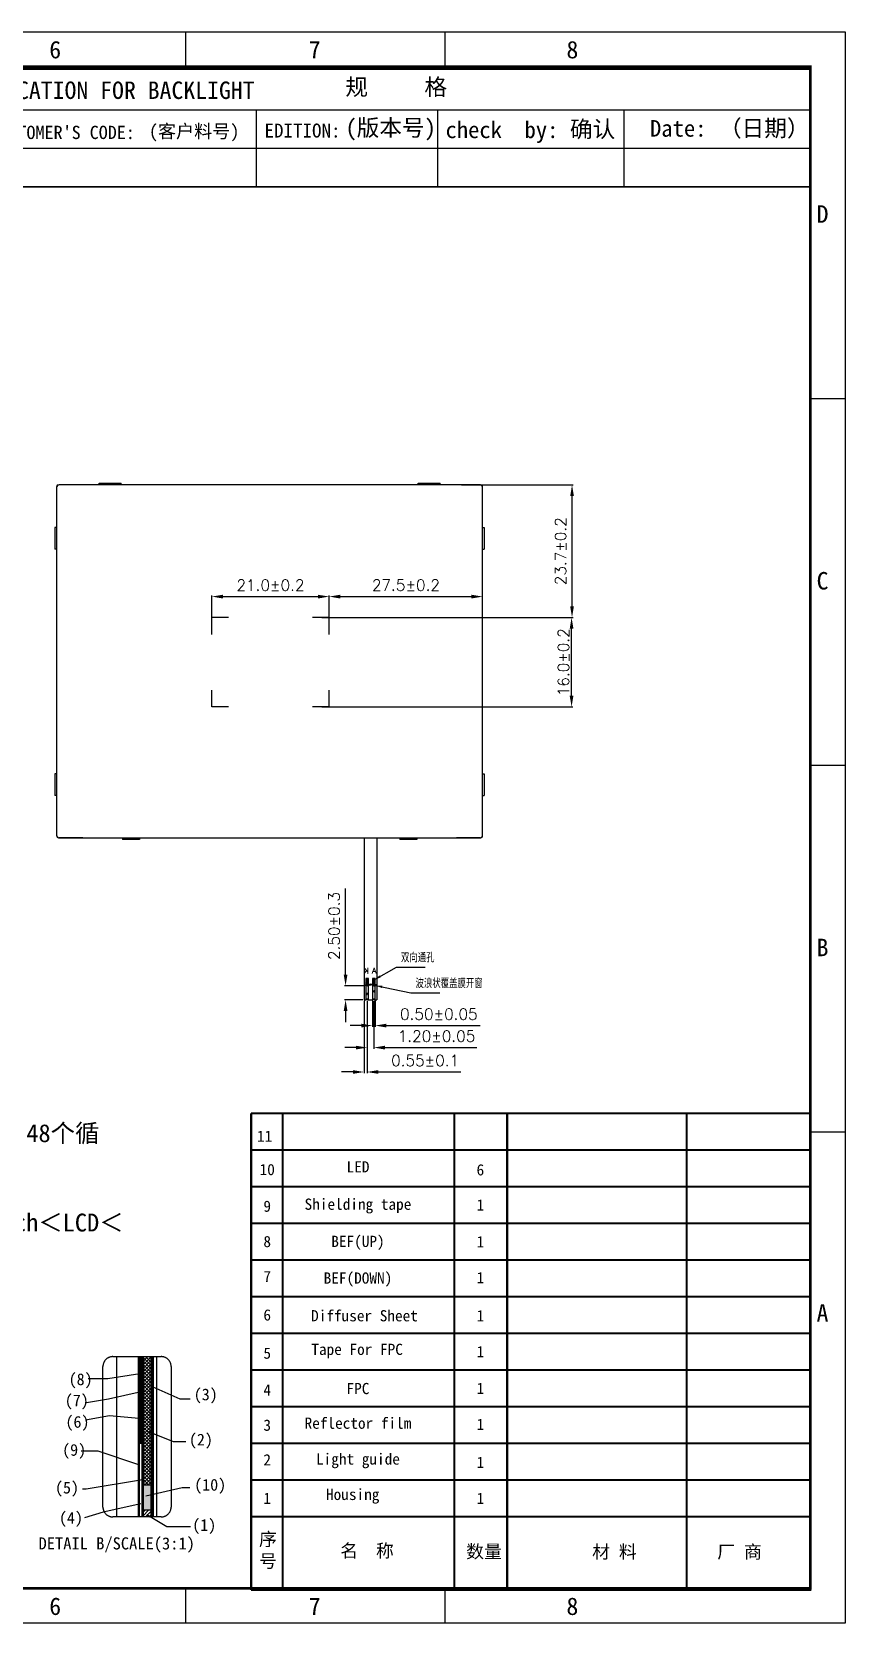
# Model space of a CAD drawing. Extents: x 6116 to 6512, y -490 to -205.
# Drawn here: x 6366.7 to 6512.3, y -489.7 to -204.8 of the extents above; entities that cross this region are included whole.
import ezdxf
from ezdxf.enums import TextEntityAlignment as Align

# ---------------------------------------------------------------- set-up
doc = ezdxf.new("R2010")
doc.units = 0
doc.linetypes.add('CENTER', pattern=[50.8, 31.75, -6.35, 6.35, -6.35])
doc.layers.get('0').update_dxf_attribs({"linetype": 'CONTINUOUS'})
doc.layers.get('DEFPOINTS').update_dxf_attribs({"linetype": 'CONTINUOUS'})
for name, color, linetype in [('ADHESIVE', 2, 'CONTINUOUS'), ('BL', 7, 'CONTINUOUS'), ('DIM', 3, 'CONTINUOUS'), ('DIM_标注_', 3, 'CONTINUOUS'), ('FPC', 6, 'CENTER'), ('LCD', 4, 'CONTINUOUS'), ('LIGGT_GUIDE', 4, 'CONTINUOUS'), ('OBJ-FRAME', 4, 'CONTINUOUS'), ('TJ', 7, 'CONTINUOUS'), ('下铁框', 142, 'CONTINUOUS'), ('外图框', 7, 'CONTINUOUS'), ('标准图框', 7, 'CONTINUOUS'), ('标注', 3, 'CONTINUOUS'), ('遮光', 5, 'CONTINUOUS')]:
    doc.layers.add(name, color=color, linetype=linetype)
doc.styles.add('NOTE', font='ROMANS.shx', dxfattribs={"width": 0.8, "bigfont": 'EXTFONT.shx'})
doc.styles.add('RD', font='PMingLiU.ttf', dxfattribs={"width": 0.8, "height": 1.8})
doc.styles.add('ROMAND', font='romans.shx', dxfattribs={"height": 2.5})
doc.styles.get("Standard").update_dxf_attribs({"font": 'txt', "bigfont": 'gbcbig.shx'})
doc.styles.add('宋体', font='')
doc.styles.add('宝明', font='simhei.ttf')
doc.styles.get('宋体').set_extended_font_data('SimSun')
doc.dimstyles.new('ISO-25', dxfattribs={"dimtxt": 0.7, "dimasz": 0.4, "dimexe": 0.325, "dimexo": 0.625, "dimgap": 0.325, "dimtad": 0, "dimzin": 1, "dimtxsty": 'RD', "dimcen": 2.5, "dimazin": 3, "dimtfac": 1, "dimtmove": 0, "dimatfit": 3})
doc.dimstyles.new('STANDARD$0', dxfattribs={"dimtxt": 2, "dimasz": 2, "dimexe": 0.2, "dimexo": 0.2, "dimgap": 1, "dimtad": 1, "dimdec": 1, "dimzin": 0, "dimtxsty": 'STANDARD', "dimcen": 0, "dimclrd": 256, "dimclre": 256, "dimclrt": 7, "dimazin": 3, "dimtfac": 1, "dimtdec": 1, "dimtofl": 0, "dimtmove": 0, "dimatfit": 3, "dimtolj": 1, "dimtzin": 0})
doc.dimstyles.new('STANDARD$7', dxfattribs={"dimtxt": 1.5, "dimasz": 1.25, "dimexe": 0.25, "dimexo": 0.25, "dimgap": 0.25, "dimtad": 0, "dimzin": 0, "dimtxsty": 'NOTE', "dimcen": 0.5, "dimclrd": 256, "dimclre": 5, "dimclrt": 256, "dimazin": 3, "dimtfac": 1, "dimtmove": 0, "dimatfit": 3, "dimtolj": 1, "dimtzin": 0})
pattern_1 = [(45, (5573.09944, 1564.10925), (-0.134703842, 0.134703842), []), (45, (5573.18924, 1564.10925), (-0.134703842, 0.134703842), [])]

# ---------------------------------------------------------------- blocks, each defined once
blk = doc.blocks.new('Z$W__32332')
at = {"layer": 'ADHESIVE', "color": 4}
for p, q in [((24.05, 49.07), (24.05, 46.07)), ((27.05, 49.07), (24.05, 49.07)), ((40.05, 49.07), (37.05, 49.07)), ((40.05, 49.07), (40.05, 46.07)), ((24.05, 31.07), (24.05, 28.07)), ((40.05, 31.07), (40.05, 28.07)), ((27.05, 28.07), (24.05, 28.07)), ((40.05, 28.07), (37.05, 28.07))]:
    blk.add_line(p, q, dxfattribs=at)
at = {"layer": '下铁框'}
for p, q in [((0.3, 76.09), (0.3, 0.75)), ((0.55, 76.48), (0.55, 76.54)), ((63.02, 76.54), (0.73, 76.54)), ((7.91, 76.54), (7.91, 76.84)), ((7.91, 76.84), (11.81, 76.84)), ((11.81, 76.54), (11.81, 76.84)), ((52, 76.54), (52, 76.84)), ((52, 76.84), (55.9, 76.84)), ((55.9, 76.54), (55.9, 76.84)), ((63.45, 0.75), (63.45, 76.09)), ((63.5, 76.09), (63.5, 71.84)), ((63.5, 71.84), (63.45, 71.84)), ((0.3, 68.92), (0, 68.92)), ((0, 65.02), (0, 68.92)), ((0.3, 65.02), (0, 65.02)), ((63.45, 64.74), (63.75, 64.74)), ((63.75, 64.74), (63.75, 61.74)), ((63.45, 61.74), (63.75, 61.74)), ((63.45, 15.1), (63.75, 15.1)), ((63.75, 15.1), (63.75, 12.1)), ((0.3, 11.83), (0, 11.83)), ((0, 7.93), (0, 11.83)), ((63.45, 12.1), (63.75, 12.1)), ((0.3, 7.93), (0, 7.93)), ((63.45, 5), (63.5, 5)), ((63.5, 5), (63.5, 0.75)), ((0.55, 0.35), (0.55, 0.3)), ((0.75, 0.3), (63, 0.3)), ((7.91, 0.3), (7.91, 0)), ((7.91, 0), (11.81, 0)), ((11.81, 0.3), (11.81, 0)), ((52, 0.3), (52, 0)), ((52, 0), (55.9, 0)), ((55.9, 0.3), (55.9, 0))]:
    blk.add_line(p, q, dxfattribs=at)
for centre, radius, start, end in [((0.75, 76.09), 0.45, 92.1175, 180), ((0.6, 76.24), 0.3, 90, 180), ((63, 76.09), 0.45, 0, 87.8825), ((63.05, 76.09), 0.45, 0, 67.4828), ((0.75, 0.75), 0.45, 180, 270), ((0.6, 0.6), 0.3, 180, 270), ((63, 0.75), 0.45, 270, 0), ((63.05, 0.75), 0.45, 292.5172, 0)]:
    blk.add_arc(centre, radius, start, end, dxfattribs=at)
blk = doc.blocks.new('*D18')
at = {"layer": 'DEFPOINTS', "color": 0}
for p in [(6422.87, -375.61), (6426.47, -375.61, 0), (6426.17, -378.11, 0)]:
    blk.add_point(p, dxfattribs=at)
at = {"layer": 'DIM_标注_'}
for p, q in [((6422.87, -373.61), (6422.87, -358.16)), ((6426.27, -375.61), (6422.67, -375.61)), ((6425.97, -378.11), (6422.67, -378.11)), ((6422.87, -380.11), (6422.87, -382.11))]:
    blk.add_line(p, q, dxfattribs=at)
for points in [[(6422.54, -373.61), (6423.2, -373.61), (6422.87, -375.61)], [(6422.54, -380.11), (6423.2, -380.11), (6422.87, -378.11)]]:
    blk.add_solid(points, dxfattribs=at)
at = {"layer": 'DIM_标注_', "color": 7, "insert": (6420.81, -364.89), "char_height": 2, "attachment_point": 5, "rotation": 90}
blk.add_mtext('\\A1;2.50±0.3', dxfattribs=at)
blk = doc.blocks.new('*D19')
at = {"layer": 'DEFPOINTS', "color": 0}
for p in [(6426.72, -378.11, 0), (6427.92, -378.11, 0), (6427.92, -386.65)]:
    blk.add_point(p, dxfattribs=at)
at = {"layer": 'DIM_标注_'}
for p, q in [((6426.72, -378.31), (6426.72, -386.85)), ((6427.92, -378.31), (6427.92, -386.85)), ((6424.72, -386.65), (6422.72, -386.65)), ((6429.92, -386.65), (6446.37, -386.65))]:
    blk.add_line(p, q, dxfattribs=at)
for points in [[(6424.72, -386.32), (6424.72, -386.99), (6426.72, -386.65)], [(6429.92, -386.32), (6429.92, -386.99), (6427.92, -386.65)]]:
    blk.add_solid(points, dxfattribs=at)
at = {"layer": 'DIM_标注_', "color": 7, "insert": (6439.15, -384.6), "char_height": 2, "attachment_point": 5}
blk.add_mtext('\\A1;1.20±0.05', dxfattribs=at)
blk = doc.blocks.new('*D20')
at = {"layer": 'DEFPOINTS', "color": 0}
for p in [(6426.17, -378.11), (6426.72, -378.11), (6426.72, -391.02)]:
    blk.add_point(p, dxfattribs=at)
at = {"layer": 'DIM_标注_'}
for p, q in [((6426.17, -378.31), (6426.17, -391.22)), ((6426.72, -378.31), (6426.72, -391.22)), ((6424.17, -391.02), (6422.17, -391.02)), ((6428.72, -391.02), (6443.51, -391.02))]:
    blk.add_line(p, q, dxfattribs=at)
for points in [[(6424.17, -390.69), (6424.17, -391.35), (6426.17, -391.02)], [(6428.72, -390.69), (6428.72, -391.35), (6426.72, -391.02)]]:
    blk.add_solid(points, dxfattribs=at)
at = {"layer": 'DIM_标注_', "color": 7, "insert": (6437.11, -388.96), "char_height": 2, "attachment_point": 5}
blk.add_mtext('\\A1;0.55±0.1', dxfattribs=at)
blk = doc.blocks.new('*D21')
at = {"layer": 'DEFPOINTS', "color": 0}
for p in [(6427.67, -378.11, 0), (6428.17, -378.11, 0), (6428.17, -382.71)]:
    blk.add_point(p, dxfattribs=at)
at = {"layer": 'DIM_标注_'}
for p, q in [((6427.67, -378.31), (6427.67, -382.91)), ((6428.17, -378.31), (6428.17, -382.91)), ((6425.67, -382.71), (6423.67, -382.71)), ((6430.17, -382.71), (6446.96, -382.71))]:
    blk.add_line(p, q, dxfattribs=at)
for points in [[(6425.67, -382.38), (6425.67, -383.05), (6427.67, -382.71)], [(6430.17, -382.38), (6430.17, -383.05), (6428.17, -382.71)]]:
    blk.add_solid(points, dxfattribs=at)
at = {"layer": 'DIM_标注_', "color": 7, "insert": (6439.56, -380.66), "char_height": 2, "attachment_point": 5}
blk.add_mtext('\\A1;0.50±0.05', dxfattribs=at)
blk = doc.blocks.new('*D33')
for p, q in [((6398.93, -310.98), (6398.93, -305.73)), ((6400.93, -305.93), (6417.93, -305.93)), ((6419.93, -310.98), (6419.93, -305.73))]:
    blk.add_line(p, q)
for points in [[(6400.93, -305.6), (6400.93, -306.27), (6398.93, -305.93)], [(6417.93, -305.6), (6417.93, -306.27), (6419.93, -305.93)]]:
    blk.add_solid(points)
at = {"layer": 'DEFPOINTS', "color": 0}
for p in [(6419.93, -305.93), (6398.93, -311.18, 0), (6419.93, -311.18, 0)]:
    blk.add_point(p, dxfattribs=at)
at = {"color": 7, "insert": (6409.43, -303.88), "char_height": 2, "attachment_point": 5}
blk.add_mtext('\\A1;21.0±0.2', dxfattribs=at)
blk = doc.blocks.new('*D34')
for p, q in [((6419.93, -310.98), (6419.93, -305.73)), ((6421.93, -305.93), (6445.4, -305.93)), ((6447.4, -311.53), (6447.4, -305.73))]:
    blk.add_line(p, q)
for points in [[(6421.93, -305.6), (6421.93, -306.27), (6419.93, -305.93)], [(6445.4, -305.6), (6445.4, -306.27), (6447.4, -305.93)]]:
    blk.add_solid(points)
at = {"layer": 'DEFPOINTS', "color": 0}
for p in [(6447.4, -305.93), (6419.93, -311.18, 0), (6447.4, -311.73)]:
    blk.add_point(p, dxfattribs=at)
at = {"color": 7, "insert": (6433.67, -303.88), "char_height": 2, "attachment_point": 5}
blk.add_mtext('\\A1;27.5±0.2', dxfattribs=at)
blk = doc.blocks.new('*D35')
for p, q in [((6443.63, -285.93), (6463.6, -285.93)), ((6463.4, -307.68), (6463.4, -287.93)), ((6418.63, -309.68), (6463.6, -309.68))]:
    blk.add_line(p, q)
for points in [[(6463.07, -287.93), (6463.73, -287.93), (6463.4, -285.93)], [(6463.07, -307.68), (6463.73, -307.68), (6463.4, -309.68)]]:
    blk.add_solid(points)
at = {"layer": 'DEFPOINTS', "color": 0}
for p in [(6443.43, -285.93, 0), (6463.4, -285.93), (6418.43, -309.68, 0)]:
    blk.add_point(p, dxfattribs=at)
at = {"color": 7, "insert": (6461.35, -297.81), "char_height": 2, "attachment_point": 5, "rotation": 90}
blk.add_mtext('\\A1;23.7±0.2', dxfattribs=at)
blk = doc.blocks.new('*D36')
for p, q in [((6418.63, -309.68), (6463.52, -309.68)), ((6463.32, -323.68), (6463.32, -311.68)), ((6418.63, -325.68), (6463.52, -325.68))]:
    blk.add_line(p, q)
for points in [[(6462.98, -311.68), (6463.65, -311.68), (6463.32, -309.68)], [(6462.98, -323.68), (6463.65, -323.68), (6463.32, -325.68)]]:
    blk.add_solid(points)
at = {"layer": 'DEFPOINTS', "color": 0}
for p in [(6418.43, -309.68), (6463.32, -309.68), (6418.43, -325.68, 0)]:
    blk.add_point(p, dxfattribs=at)
at = {"color": 7, "insert": (6461.86, -317.68), "char_height": 2, "attachment_point": 5, "rotation": 90}
blk.add_mtext('\\A1;16.0±0.2', dxfattribs=at)

msp = doc.modelspace()

# ---------------------------------------------------------------- hatches: boundary and pattern name
h = msp.add_hatch()
h.set_pattern_fill('ANSI32', color=4, scale=0.02, style=0)
h.set_pattern_definition(pattern_1)
edge = h.paths.add_edge_path()
edge.add_spline(control_points=[(6426.169, -375.315), (6426.351, -375.481), (6426.729, -375.826), (6427.319, -375.05), (6427.908, -375.826), (6428.286, -375.481), (6428.469, -375.315)], knot_values=[0, 0, 0, 0, 0.6264982, 1.2973186, 1.968139, 2.5946372, 2.5946372, 2.5946372, 2.5946372], degree=3, periodic=0)
edge.add_line((6426.622, -375.615), (6426.717, -375.615))
edge.add_spline(control_points=[(6426.169, -375.315), (6426.351, -375.481), (6426.729, -375.826), (6427.319, -375.05), (6427.908, -375.826), (6428.286, -375.481), (6428.469, -375.315)], knot_values=[0, 0, 0, 0, 0.6264982, 1.2973186, 1.968139, 2.5946372, 2.5946372, 2.5946372, 2.5946372], degree=3, periodic=0)
edge.add_line((6426.969, -375.486), (6426.969, -374.265))
edge.add_line((6426.969, -374.265), (6426.469, -374.265))
edge.add_line((6426.469, -374.265), (6426.469, -375.555))
h.paths.add_polyline_path([(6426.569, -374.829, -1), (6426.869, -374.829, -1)], flags=16)
h.paths.add_polyline_path([(6427.769, -374.829, -1), (6428.069, -374.829, -1)], flags=17)
h = msp.add_hatch()
h.set_pattern_fill('ANSI32', color=4, scale=0.02, style=0)
h.set_pattern_definition(pattern_1)
h.paths.add_polyline_path([(6426.569, -374.829, -1), (6426.869, -374.829, -1)], flags=17)
edge = h.paths.add_edge_path()
edge.add_spline(control_points=[(6426.169, -375.315), (6426.351, -375.481), (6426.729, -375.826), (6427.319, -375.05), (6427.908, -375.826), (6428.286, -375.481), (6428.469, -375.315)], knot_values=[0, 0, 0, 0, 0.6264982, 1.2973186, 1.968139, 2.5946372, 2.5946372, 2.5946372, 2.5946372], degree=3, periodic=0)
edge.add_line((6427.92, -375.615), (6428.015, -375.615))
edge.add_spline(control_points=[(6426.169, -375.315), (6426.351, -375.481), (6426.729, -375.826), (6427.319, -375.05), (6427.908, -375.826), (6428.286, -375.481), (6428.469, -375.315)], knot_values=[0, 0, 0, 0, 0.6264982, 1.2973186, 1.968139, 2.5946372, 2.5946372, 2.5946372, 2.5946372], degree=3, periodic=0)
edge.add_line((6428.169, -375.555), (6428.169, -374.265))
edge.add_line((6428.169, -374.265), (6427.669, -374.265))
edge.add_line((6427.669, -374.265), (6427.669, -375.486))
h.paths.add_polyline_path([(6427.769, -374.829, -1), (6428.069, -374.829, -1)], flags=16)
h = msp.add_hatch()
h.set_pattern_fill('ANSI37', color=256, scale=3.52107, style=0)
h.set_pattern_definition([(45, (4464.5519, -1096.34287), (-0.31122156, 0.31122156), []), (135, (4464.5519, -1096.34287), (-0.31122156, -0.31122156), [])])
h.paths.add_polyline_path([(6388.054, -441.966), (6386.618, -441.966), (6386.618, -464.973), (6388.054, -464.973)])
msp.add_hatch(color=5).paths.add_polyline_path([(6388.054, -464.973), (6386.618, -464.973), (6386.618, -469.444), (6388.054, -469.444)])
at = {"layer": 'BL'}
h = msp.add_hatch(dxfattribs=at)
h.set_pattern_fill('ANSI31', color=256, scale=3.52107, style=0)
h.set_pattern_definition([(45, (5751.74457, -630.40447), (-0.31122156, 0.31122156), [])])
h.paths.add_polyline_path([(6388.054, -469.444), (6386.618, -469.444), (6386.618, -470.65), (6388.054, -470.65)])

# ---------------------------------------------------------------- linework, layer by layer
at = {"color": 4}
for p, q in [((6394.266, -211.096), (6394.266, -204.845)), ((6440.68, -211.096), (6440.68, -204.845)), ((6162.198, -218.78), (6506.029, -218.78)), ((6406.857, -218.78), (6406.857, -232.562)), ((6439.34, -218.976), (6439.34, -232.562)), ((6472.643, -218.78), (6472.643, -232.562)), ((6506.029, -232.562), (6122.036, -232.562)), ((6506.029, -270.48), (6512.28, -270.48)), ((6426.969, -374.265, 0), (6426.469, -374.265, 0)), ((6426.469, -374.265, 0), (6426.469, -375.915, 0)), ((6426.969, -375.915, 0), (6426.969, -374.265, 0)), ((6428.169, -374.265, 0), (6427.669, -374.265, 0)), ((6427.669, -374.265, 0), (6427.669, -375.915, 0)), ((6428.169, -375.915, 0), (6428.169, -374.265, 0)), ((6506.029, -401.751), (6512.28, -401.751)), ((6506.029, -443.757), (6506.029, -483.738)), ((6405.967, -449.235), (6405.967, -473.314)), ((6440.68, -489.673), (6440.68, -483.422))]:
    msp.add_line(p, q, dxfattribs=at)
at = {"color": 4, "ltscale": 50}
msp.add_line((6301.113, -225.671), (6506.029, -225.671), dxfattribs=at)
at = {"color": 140}
msp.add_line((6506.029, -336.116), (6512.28, -336.116), dxfattribs=at)
for p, q in [((6388.441, -441.966), (6388.441, -470.65)), ((6386.618, -457.508), (6385.942, -457.508)), ((6388.054, -464.973), (6386.618, -464.973)), ((6388.054, -469.444), (6386.618, -469.444))]:
    msp.add_line(p, q)
at = {"color": 4, "ltscale": 50}
msp.add_lwpolyline([(6115.785, -204.845), (6512.28, -204.845), (6512.28, -489.673), (6115.785, -489.673)], close=True, dxfattribs=at)
at = {"color": 4}
for points, const_width in [([(6122.036, -483.422), (6506.029, -483.422), (6506.029, -211.096), (6122.036, -211.096), (6122.036, -483.422)], 0.475), ([(6122.036, -483.422), (6506.029, -483.422), (6506.029, -211.096), (6122.036, -211.096), (6122.036, -483.422)], 0.475), ([(6506.029, -232.879), (6506.029, -211.413), (6122.036, -211.413), (6122.036, -232.562)], 0.475), ([(6122.036, -232.562), (6506.029, -232.562)], 0.297), ([(6405.967, -483.738), (6405.967, -398.399)], 0.375), ([(6405.967, -398.399), (6506.029, -398.399)], 0.375), ([(6411.594, -483.738), (6411.594, -398.399)], 0.375), ([(6442.328, -483.738), (6442.328, -398.399)], 0.375), ([(6451.789, -483.738), (6451.789, -398.399)], 0.375), ([(6483.909, -483.738), (6483.909, -398.399)], 0.375), ([(6405.967, -404.963), (6506.029, -404.963)], 0.375), ([(6506.029, -483.909), (6506.029, -405.134)], 0.375), ([(6405.967, -411.528), (6506.029, -411.528)], 0.375), ([(6405.967, -418.092), (6506.029, -418.092)], 0.375), ([(6405.967, -424.657), (6506.029, -424.657)], 0.375), ([(6405.967, -431.222), (6506.029, -431.222)], 0.375), ([(6405.967, -437.786), (6506.029, -437.786)], 0.375), ([(6405.967, -444.351), (6506.029, -444.351)], 0.375), ([(6405.967, -450.915), (6506.029, -450.915)], 0.375), ([(6405.967, -457.48), (6506.029, -457.48)], 0.375), ([(6405.967, -464.045), (6506.029, -464.045)], 0.375), ([(6405.967, -470.609), (6506.029, -470.609)], 0.375), ([(6405.967, -483.738), (6506.029, -483.738)], 0.375)]:
    msp.add_lwpolyline(points, dxfattribs=dict(at, const_width=const_width))
at = {"color": 40}
for centre in [(6426.719, -374.829, 0), (6427.919, -374.829, 0), (6426.719, -377.045, 0), (6427.919, -376.595, 0)]:
    msp.add_circle(centre, 0.15, dxfattribs=at)
for centre in [(6426.719, -378.115, 0), (6427.919, -378.115, 0)]:
    msp.add_arc(centre, 0.15, 0, 180, dxfattribs=at)
at = {"color": 4}
msp.add_spline([(6428.469, -375.315, 0), (6427.919, -375.615, 0), (6427.319, -375.315, 0), (6426.719, -375.615, 0), (6426.169, -375.315, 0)], degree=3, dxfattribs=at)
at = {"layer": 'BL'}
for p, q in [((6381.857, -441.966), (6381.857, -470.65)), ((6386.618, -441.966), (6386.618, -470.65)), ((6388.054, -470.65), (6388.054, -441.966)), ((6389.075, -470.65), (6389.075, -441.966))]:
    msp.add_line(p, q, dxfattribs=at)
at = {"layer": 'DIM', "color": 40, "ltscale": 0.6}
for p, q in [((6426.169, -349.135, 0), (6426.169, -378.115, 0)), ((6428.469, -349.135, 0), (6428.469, -378.115, 0)), ((6426.169, -378.115, 0), (6426.569, -378.115, 0)), ((6426.869, -378.115, 0), (6427.769, -378.115, 0)), ((6428.069, -378.115, 0), (6428.469, -378.115, 0))]:
    msp.add_line(p, q, dxfattribs=at)
at = {"layer": 'DIM', "color": 40, "ltscale": 0.6, "elevation": 0}
for points in [[(6426.969, -378.115), (6426.969, -378.115), (6426.969, -375.615), (6426.469, -375.615), (6426.469, -378.115), (6426.569, -378.115)], [(6428.169, -378.115), (6428.169, -378.115), (6428.169, -375.615), (6427.669, -375.615), (6427.669, -378.115), (6427.669, -378.115)]]:
    msp.add_lwpolyline(points, dxfattribs=at)
at = {"layer": 'FPC'}
msp.add_line((6386.406, -441.966), (6386.406, -470.65), dxfattribs=at)
msp.add_lwpolyline([(6381.209, -441.966), (6389.894, -441.966, -0.4142136), (6391.654, -443.727), (6391.654, -468.89, -0.4142136), (6389.894, -470.65), (6381.209, -470.65, -0.4142136), (6379.448, -468.89), (6379.448, -443.727, -0.4142136)], format="xyb", close=True, dxfattribs=at)
at = {"layer": 'LCD'}
msp.add_line((6386.188, -441.966), (6386.188, -457.508), dxfattribs=at)
at = {"layer": 'OBJ-FRAME', "color": 4}
msp.add_lwpolyline([(6506.029, -432.434), (6506.029, -483.738)], dxfattribs=at)
at = {"layer": 'TJ'}
msp.add_line((6388.23, -470.65), (6388.23, -441.966), dxfattribs=at)
at = {"layer": '外图框', "color": 4}
msp.add_line((6394.266, -489.673), (6394.266, -483.422), dxfattribs=at)
at = {"layer": '遮光'}
for p, q in [((6385.73, -441.966), (6385.73, -470.65)), ((6385.942, -441.966), (6385.942, -470.65))]:
    msp.add_line(p, q, dxfattribs=at)

# ---------------------------------------------------------------- block references
at = {"layer": '标注', "rotation": 270}
msp.add_blockref('Z$W__32332', (6370.862, -285.635, 0), dxfattribs=at)

# ---------------------------------------------------------------- texts
at = {"color": 4, "style": '宝明'}
for s, height, p in [('6', 3.125, (6369.839, -209.596)), ('7', 3.125, (6416.295, -209.596)), ('8', 3.125, (6462.402, -209.596)), ('SPECIFICATION FOR BACKLIGHT', 3.1255, (6349.185, -216.863)), ("CUSTOMER'S CODE:", 2.37582, (6359.296, -224.034)), ('EDITION:', 2.5004, (6408.358, -223.764)), ('check  by:', 2.9698, (6440.755, -223.868)), ('Date:', 2.9698, (6477.36, -223.608)), ('D', 3.125, (6507.168, -239.025)), ('C', 3.125, (6507.168, -304.66)), ('B', 3.125, (6507.168, -370.296)), ('A', 3.125, (6507.161, -435.712)), ('7', 3.125, (6416.295, -488.204)), ('8', 3.125, (6462.402, -488.204))]:
    msp.add_text(s, height=height, dxfattribs=at).set_placement(p)
at = {"color": 4, "attachment_point": 1}
for s, insert, char_height, width, style in [('{\\fSimSun|b0|i0|c134|p54;规     格}', (6422.83, -213.226), 2.96978, 48.87672, '宝明'), ('{\\fSimSun|b0|i0|c134|p54;(客户料号)}', (6387.67, -221.456), 2.37582, 17.41968, '宝明'), ('{\\fSimSun|b0|i0|c134|p54;(版本号)}', (6422.842, -220.519), 2.96978, 25.32679, '宝明'), ('{\\fSimSun|b0|i0|c134|p54;确认}', (6463.02, -220.77), 2.96978, 25.32679, '宝明'), ('{\\fSimSun|b0|i0|c134|p54;（日期）}', (6489.701, -220.61), 2.96978, 25.32679, '宝明'), ('序号', (6407.383, -473.459), 2.3445, 3.89604, '宋体'), ('名  称', (6421.917, -475.53), 2.3445, 11.46297, '宋体'), ('数量', (6444.454, -475.674), 2.3445, 7.48821, '宋体'), ('材 料', (6466.992, -475.725), 2.3445, 11.46297, '宋体'), ('厂 商', (6489.385, -475.725), 2.3445, 11.46297, '宋体')]:
    msp.add_mtext(s, dxfattribs=dict(at, insert=insert, char_height=char_height, width=width, style=style))
at = {"color": 4, "char_height": 1.5, "width": 18.3645, "attachment_point": 1}
for s, insert in [('双向通孔', (6432.78, -369.867)), ('波浪状覆盖膜开窗', (6435.391, -374.484))]:
    msp.add_mtext(s, dxfattribs=dict(at, insert=insert))
at = {"layer": 'DIM', "style": '宝明'}
msp.add_text('DETAIL B/SCALE(3:1)', height=2.16501, dxfattribs=at).set_placement((6367.921, -476.476))
at = {"layer": 'DIM', "color": 7, "ltscale": 0.6, "extrusion": (0, 0, -1), "char_height": 1.05, "width": 0.90525, "attachment_point": 1, "text_direction": (-1, 0, 0), "style": 'ROMAND'}
for s, insert in [('K', (6427.024, -372.394, 0)), ('A', (6428.399, -372.35, 0))]:
    msp.add_mtext(s, dxfattribs=dict(at, insert=insert))
at = {"layer": 'DIM', "char_height": 2.1033, "width": 7.07153, "attachment_point": 1, "style": '宝明'}
for s, insert in [('(8)', (6373.309, -444.965)), ('(7)', (6372.62, -448.758)), ('(3)', (6395.696, -447.68)), ('(6)', (6372.739, -452.59)), ('(2)', (6394.834, -455.764)), ('(9)', (6372.149, -457.611)), ('(5)', (6370.869, -464.361)), ('(10)', (6395.778, -463.85)), ('(4)', (6371.58, -469.764)), ('(1)', (6395.427, -471.053))]:
    msp.add_mtext(s, dxfattribs=dict(at, insert=insert))
at = {"layer": 'LIGGT_GUIDE', "color": 4, "style": '宝明'}
for s, height, p in [('11', 2.0062, (6408.388, -402.506)), ('LED', 2.0062, (6425.101, -407.992)), ('10', 2.0062, (6408.845, -408.496)), ('6', 2.006, (6446.991, -408.537)), ('9', 2.006, (6408.845, -415.06)), ('Shielding tape', 2.00617, (6425.087, -414.956)), ('Shielding tape', 2.00617, (6425.087, -414.956)), ('1', 2.006, (6446.991, -414.824)), ('1', 2.006, (6446.991, -414.824)), ('8', 2.006, (6408.845, -421.381)), ('BEF(UP)', 2.0062, (6425.087, -421.489)), ('1', 2.006, (6446.991, -421.404)), ('7', 2.006, (6408.845, -427.625)), ('BEF(DOWN)', 2.0062, (6425.087, -428.053)), ('1', 2.006, (6446.991, -427.837)), ('6', 2.006, (6408.845, -434.518)), ('Diffuser Sheet', 2.00617, (6426.253, -434.602)), ('1', 2.006, (6446.991, -434.649)), ('5', 2.006, (6408.845, -441.356)), ('Tape For FPC ', 2.00617, (6425.615, -440.933)), ('1', 2.006, (6446.991, -441.083)), ('4', 2.006, (6408.845, -447.939)), ('FPC', 2.0062, (6425.087, -447.679)), ('1', 2.006, (6446.991, -447.642)), ('Reflector film', 2.00617, (6425.087, -453.833)), ('3', 2.006, (6408.845, -454.248)), ('1', 2.006, (6446.991, -454.075)), ('2', 2.006, (6408.845, -460.426)), ('Light guide', 2.00617, (6425.087, -460.561)), ('1', 2.006, (6446.991, -460.887)), ('1', 2.006, (6408.845, -467.32)), ('Housing', 2.0062, (6424.148, -466.896)), ('1', 2.006, (6446.991, -467.32))]:
    msp.add_text(s, height=height, dxfattribs=at).set_placement(p, align=Align.MIDDLE)
at = {"layer": '外图框', "color": 4, "style": '宝明'}
msp.add_text('6', height=3.125, dxfattribs=at).set_placement((6369.839, -488.204))
at = {"layer": '标准图框', "color": 2, "insert": (6267.631, -389.696), "char_height": 3.2, "width": 116.6225, "attachment_point": 1, "style": '宋体'}
msp.add_mtext('*盐雾:温度35℃、85%-90%RH、 5%NaCl、24H，\\P高温高湿：温度60℃正负2℃、90%-95%RH 、48H，\\P冷热冲击：低温-30℃，30min；高温80℃，30min；48个循环，温度转换时间小于5min，\\P高温存储：-30℃--+80℃  储存 96H\\P跌落试验：（整机）0.8m LCD≥3.0inch；1.0m inch＜LCD＜3.0inch；1.2m LCD≤2.6inch', dxfattribs=at)

# ---------------------------------------------------------------- dimensions: what is measured, and where the dimension line sits
at = {"color": 4}
for base, p1, p2, override, picture, middle in [((6463.401544936, -285.934895488), (6418.431718814, -309.684895488, 0.000050099), (6443.425160158, -285.934895488, 0.000050099), {"dimtol": 1, "dimtp": 0.2, "dimtm": 0.2, "dimfxl": 0.2, "dimarcsym": 2}, '*D35', (6461.346397877, -297.809895488)), ((6463.318, -309.685), (6418.432, -325.685, 0), (6418.432, -309.685), {"dimgap": 0.4, "dimtol": 1, "dimlim": 0, "dimtp": 0.2, "dimtm": 0.2, "dimfxl": 0.2, "dimarcsym": 2}, '*D36', (6461.863, -317.685))]:
    dim = msp.add_linear_dim(base=base, p1=p1, p2=p2, angle=90, dimstyle='STANDARD$0', override=override, dxfattribs=at)
    dim.commit()
    dim.dimension.update_dxf_attribs({"geometry": picture, "text_midpoint": middle})
for base, p1, p2, picture, middle in [((6419.932, -305.933), (6398.932, -311.185, 0), (6419.932, -311.185, 0), '*D33', (6409.432, -303.878)), ((6447.401, -305.933), (6419.932, -311.185, 0), (6447.401, -311.73), '*D34', (6433.667, -303.878))]:
    dim = msp.add_linear_dim(base=base, p1=p1, p2=p2, dimstyle='STANDARD$0', override={"dimtol": 1, "dimtp": 0.2, "dimtm": 0.2, "dimfxl": 0.2, "dimarcsym": 2}, dxfattribs=at)
    dim.commit()
    dim.dimension.update_dxf_attribs({"geometry": picture, "text_midpoint": middle})
at = {"layer": 'DIM_标注_'}
dim = msp.add_linear_dim(base=(6422.869, -375.615), p1=(6426.169, -378.115, 0), p2=(6426.469, -375.615, 0), angle=90, dimstyle='STANDARD$0', override={"dimdec": 2, "dimtol": 1, "dimtp": 0.3, "dimtm": 0.3}, dxfattribs=at)
dim.commit()
dim.dimension.update_dxf_attribs({"geometry": '*D18', "text_midpoint": (6420.813, -364.887)})
for base, p1, p2, override, picture, middle in [((6426.719, -391.02), (6426.169, -378.115), (6426.719, -378.115), {"dimdec": 2, "dimtol": 1, "dimtp": 0.1, "dimtm": 0.1}, '*D20', (6437.113, -388.965)), ((6427.919, -386.652), (6426.719, -378.115, 0), (6427.919, -378.115, 0), {"dimdec": 2, "dimtol": 1, "dimtp": 0.05, "dimtm": 0.05, "dimtdec": 2}, '*D19', (6439.146, -384.597)), ((6428.169, -382.713), (6427.669, -378.115, 0), (6428.169, -378.115, 0), {"dimdec": 2, "dimtol": 1, "dimtp": 0.05, "dimtm": 0.05, "dimtdec": 2}, '*D21', (6439.563, -380.658))]:
    dim = msp.add_linear_dim(base=base, p1=p1, p2=p2, dimstyle='STANDARD$0', override=override, dxfattribs=at)
    dim.commit()
    dim.dimension.update_dxf_attribs({"geometry": picture, "text_midpoint": middle})

# ---------------------------------------------------------------- leaders
at = {"color": 4}
for points in [[(6427.962, -374.534), (6431.956, -372.246), (6437.117, -372.246)], [(6428.204, -375.534), (6434.567, -376.863), (6439.728, -376.863)]]:
    msp.add_leader(points, dimstyle='STANDARD$7', override={"dimgap": 0.25, "dimtad": 0, "dimfxl": 0.2, "dimarcsym": 2}, dxfattribs=at)
at = {"layer": 'DIM'}
for points in [[(6386.062, -445.025), (6380.317, -445.923), (6376.82, -445.923)], [(6386.302, -448.272), (6380.462, -449.551), (6376.491, -450.254)], [(6388.35, -447.372), (6393.23, -449.522), (6395.027, -449.536)], [(6386.506, -453.074), (6380.608, -452.566), (6376.318, -453.33)], [(6387.439, -455.326), (6392.001, -457.14), (6394.296, -457.157)], [(6385.867, -461.333), (6378.612, -458.913), (6375.541, -458.913)], [(6386.5, -464.024), (6376.445, -465.664), (6375.774, -465.664)], [(6387.111, -466.873), (6393.649, -465.37), (6395.014, -465.389)], [(6386.207, -468.286), (6379.511, -469.826), (6376.161, -470.796)], [(6387.323, -470.226), (6390.901, -472.36), (6395.105, -472.394)]]:
    msp.add_leader(points, dimstyle='ISO-25', override={"dimgap": 0.3, "dimtad": 0, "dimtxsty": '宝明'}, dxfattribs=at)

doc.saveas('drawing.dxf')
